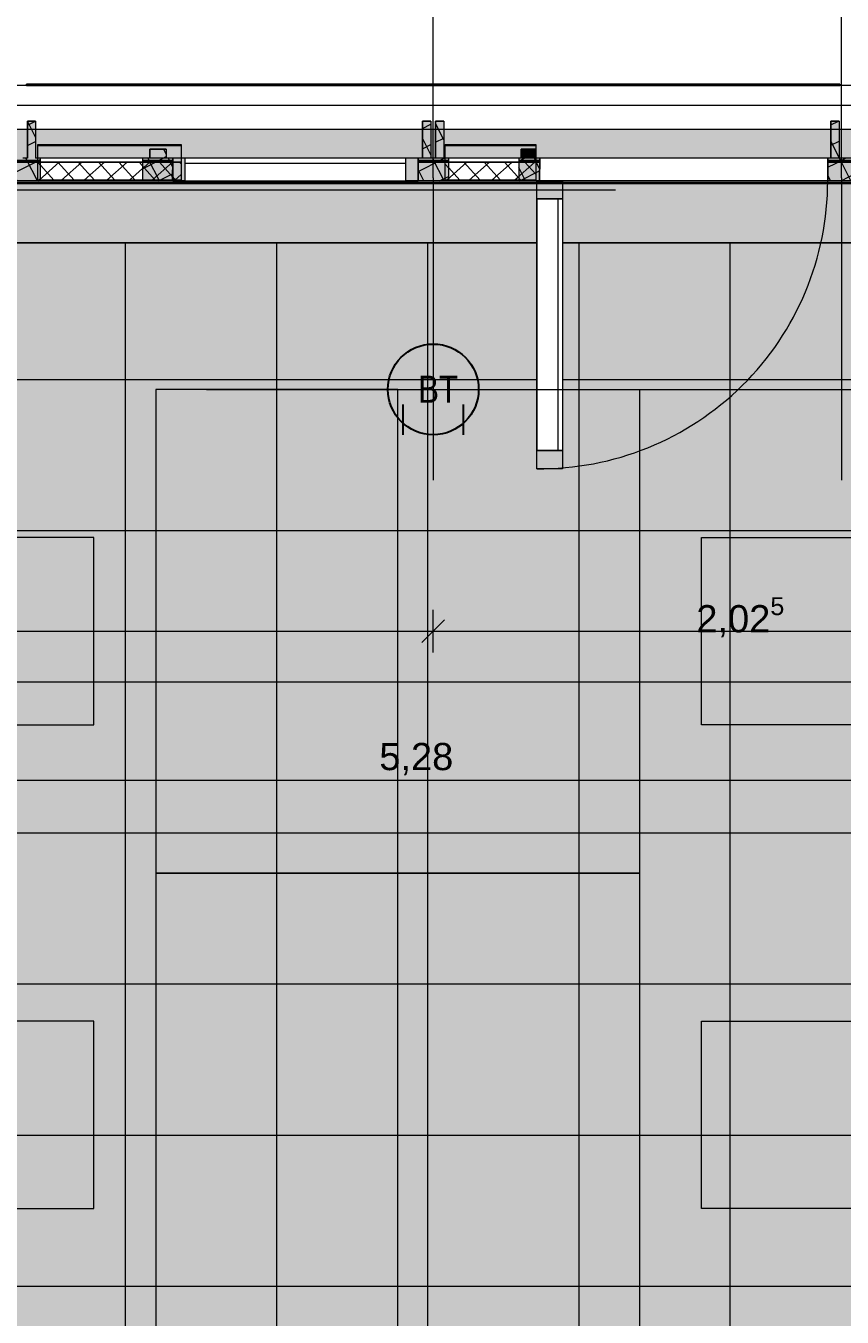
# Model space of a CAD drawing. Header units: metres. Extents: x -22.4 to 53.1, y 133.6 to 157.9.
# Drawn here: x 26.721 to 29.421, y 149.321 to 153.593 of the extents above; entities that cross this region are included whole.
import ezdxf

# ---------------------------------------------------------------- set-up
doc = ezdxf.new("R2010")
doc.units = ezdxf.units.M
doc.header["$MEASUREMENT"] = 0
for name, pattern in [('Achse', [0.0023, 0.0015, -0.0008]), ('Strichlinie_ eng', [0.0023, 0.0015, -0.0008]), ('Strichpunktlinie', [0.006703, 0.003528, -0.001764, 0, -0.001411]), ('Wipeout_Contour', [1, 0, -1])]:
    doc.linetypes.add(name, pattern=pattern)
for name, color, linetype in [('00  Raster', 7, 'Continuous'), ('00  Raster Ausbau', 7, 'Continuous'), ('10  Fassade', 7, 'Continuous'), ('10  Fassade_Deckschraffur', 7, 'Continuous'), ('10  Fassade_Schnittschraffur', 7, 'Continuous'), ('10  Wand Massiv_Deckschraffur', 7, 'Continuous'), ('10  Wand Massiv_Fenster', 7, 'Continuous'), ('20  TGA - Revi+BT', 7, 'Continuous'), ('40 Bemaßung 1_ 50 Bodenspiegel', 7, 'Continuous'), ('Neubau_20  Boden Aufbauten', 7, 'Continuous'), ('Neubau_20  Boden Aufbauten_Deckschraffur', 7, 'Continuous'), ('Neubau_20  Möbel', 7, 'Continuous'), ('Neubau_20  TGA - Revi+BT', 7, 'Continuous')]:
    doc.layers.add(name, color=color, linetype=linetype)
doc.styles.add('ERSTELLTER_STIL_1', font='')
doc.styles.add('ERSTELLTER_STIL_2', font='')
doc.styles.get('ERSTELLTER_STIL_1').set_extended_font_data('Arial')
doc.styles.get('ERSTELLTER_STIL_2').set_extended_font_data('Arial Narrow')
pattern_1 = [(41.86749, (-110.10794, 75.264664), (-0.033370506, 0.037234518), []), (131.86749, (-110.10794, 75.264664), (0.037234518, 0.033370506), [])]
pattern_2 = [(26.86749, (-110.10794, 75.264664), (-0.027115717, 0.053523246), []), (116.86749, (-110.10794, 75.264664), (0.053523246, 0.027115717), [])]

msp = doc.modelspace()

# ---------------------------------------------------------------- hatches: boundary and pattern name
at = {"layer": 'Neubau_20  Boden Aufbauten_Deckschraffur', "linetype": 'Continuous', "lineweight": 0, "true_color": 0xffffff}
h = msp.add_hatch(color=7, dxfattribs=at)
h.paths.add_polyline_path([(-1.5691, 152.8749), (-1.5691, 148.1899), (3.8309, 148.1899), (3.8309, 145.6049), (-1.6666, 145.6049), (-1.6666, 145.3049), (29.4509, 145.3049), (29.4509, 148.8302), (30.6509, 148.8302), (30.6509, 152.1899), (30.5714, 152.1899), (30.5714, 152.5899), (30.7434, 152.5899), (30.7434, 152.8757), (3.7934, 152.8749)])
h.paths.add_polyline_path([(9.1184, 145.6049), (9.1184, 148.1899), (14.6184, 148.1899), (14.6184, 145.6049), (13.0834, 145.6049), (13.0834, 145.7949), (10.6384, 145.7949), (10.6384, 145.6049)], flags=0)
at = {"layer": 'Neubau_20  Boden Aufbauten_Deckschraffur', "linetype": 'Continuous', "lineweight": 18}
h = msp.add_hatch(dxfattribs=at)
h.set_pattern_fill('Verband__Quadrat__50x50__4D', color=6, style=0, pattern_type=2)
h.set_pattern_definition([(8e-13, (15.05054, 148.9226), (0, 0.5), []), (90, (15.05054, 148.9226), (-0.5, 0), [])])
h.paths.add_polyline_path([(-1.5691, 152.8749), (-1.5691, 148.1899), (3.8309, 148.1899), (3.8309, 145.6049), (-1.6666, 145.6049), (-1.6666, 145.3049), (29.4509, 145.3049), (29.4509, 148.8302), (30.6509, 148.8302), (30.6509, 152.1899), (30.5714, 152.1899), (30.5714, 152.5899), (30.7434, 152.5899), (30.7434, 152.8757), (3.7934, 152.8749)])
h.paths.add_polyline_path([(9.1184, 145.6049), (9.1184, 148.1899), (14.6184, 148.1899), (14.6184, 145.6049), (13.0834, 145.6049), (13.0834, 145.7949), (10.6384, 145.7949), (10.6384, 145.6049)], flags=0)

# ---------------------------------------------------------------- linework, layer by layer
at = {"layer": '40 Bemaßung 1_ 50 Bodenspiegel', "color": 7, "linetype": 'Continuous', "lineweight": 13, "ltscale": 1000}
for p, q in [((28.0684, 151.5199), (28.0684, 151.6606)), ((28.1059, 151.6278), (28.0309, 151.5528)), ((24.6934, 151.5903), (28.0684, 151.5903)), ((28.0684, 151.5903), (30.0934, 151.5903)), ((30.6509, 151.0955), (25.3684, 151.0955))]:
    msp.add_line(p, q, dxfattribs=at)
at = {"layer": 'Neubau_20  Boden Aufbauten', "color": 7, "linetype": 'Continuous', "lineweight": 13, "ltscale": 1000, "flags": 128}
msp.add_lwpolyline([(-1.5691, 152.8749), (-1.5691, 148.1899), (3.8309, 148.1899), (3.8309, 145.6049), (-1.6666, 145.6049), (-1.6666, 145.3049), (29.4509, 145.3049), (29.4509, 148.8302), (30.6509, 148.8302), (30.6509, 152.1899), (30.5714, 152.1899), (30.5714, 152.5899), (30.7434, 152.5899), (30.7434, 152.8757), (3.7934, 152.8749)], close=True, dxfattribs=at)
at = {"layer": 'Neubau_20  Möbel', "color": 9, "linetype": 'Continuous', "lineweight": 18, "ltscale": 1000, "flags": 128}
for points in [[(27.9509, 150.7899), (27.9509, 152.3899), (27.1509, 152.3899), (27.1509, 150.7899)], [(26.9459, 151.2799), (26.9459, 151.8999), (26.3559, 151.8999), (26.3559, 151.2799)], [(28.9559, 151.2799), (28.9559, 151.8999), (29.5459, 151.8999), (29.5459, 151.2799)], [(27.9509, 149.1899), (27.9509, 150.7899), (27.1509, 150.7899), (27.1509, 149.1899)], [(27.9509, 149.1899), (27.9509, 150.7899), (28.7509, 150.7899), (28.7509, 149.1899)], [(26.9459, 149.6799), (26.9459, 150.2999), (26.3559, 150.2999), (26.3559, 149.6799)], [(28.9559, 149.6799), (28.9559, 150.2999), (29.5459, 150.2999), (29.5459, 149.6799)]]:
    msp.add_lwpolyline(points, close=True, dxfattribs=at)
at = {"layer": 'Neubau_20  TGA - Revi+BT', "color": 1, "linetype": 'Continuous', "lineweight": 25, "ltscale": 1000}
for p, q in [((27.9684, 152.2399), (27.9684, 152.3399)), ((28.1684, 152.2399), (28.1684, 152.3399))]:
    msp.add_line(p, q, dxfattribs=at)
msp.add_circle((28.0684, 152.3899), 0.15, dxfattribs=at)

# ---------------------------------------------------------------- texts
at = {"layer": '20  TGA - Revi+BT', "color": 1, "linetype": 'Continuous', "lineweight": 25, "insert": (28.1503, 152.3904), "char_height": 0.09, "attachment_point": 6, "rotation": 359.9998, "style": 'ERSTELLTER_STIL_2'}
msp.add_mtext('\\A1;{\\pqr;\\fArial Narrow|b0|i0|c0|p38;BT }', dxfattribs=at)
at = {"layer": '40 Bemaßung 1_ 50 Bodenspiegel', "color": 7, "linetype": 'Continuous', "lineweight": 13, "insert": (28.9387, 151.5599), "char_height": 0.09, "attachment_point": 7, "style": 'ERSTELLTER_STIL_1'}
msp.add_mtext('\\A1;{\\pql;\\fArial|b0|i0|c0|p38;2,02\\fArial|b0|i0|c0|p38;\\A1{\\H.66x;\\S5^  ;}}', dxfattribs=at)
at = {"layer": '40 Bemaßung 1_ 50 Bodenspiegel', "color": 7, "linetype": 'Continuous', "lineweight": 13, "insert": (27.89, 151.1135), "char_height": 0.09, "width": 0.239452, "attachment_point": 7, "style": 'ERSTELLTER_STIL_1'}
msp.add_mtext('\\A1;{\\pql;\\fArial|b0|i0|c0|p38;5,28}', dxfattribs=at)

# ---------------------------------------------------------------- wipeouts: each hides what was drawn before it
at = {"color": 254, "linetype": 'Wipeout_Contour', "lineweight": 0, "ltscale": 621.032677}
msp.add_wipeout([(-8.8716, 153.3959), (-8.8716, 153.3299), (33.1556, 153.3299), (33.1556, 153.3959)], dxfattribs=at).dxf.layer = '10  Fassade_Deckschraffur'

# ---------------------------------------------------------------- next in the draw order: linework, layer by layer
at = {"layer": '10  Fassade', "color": 7, "linetype": 'Continuous', "lineweight": 18, "ltscale": 1000, "flags": 128}
msp.add_lwpolyline([(-8.8716, 153.3959), (33.1556, 153.3959)], dxfattribs=at)

# ---------------------------------------------------------------- next in the draw order: wipeouts: each hides what was drawn before it
at = {"color": 254, "linetype": 'Wipeout_Contour', "lineweight": 0, "ltscale": 620.542959}
msp.add_wipeout([(-8.8716, 153.1481), (33.1556, 153.1481), (33.1556, 153.3299), (-8.8716, 153.3299)], dxfattribs=at).dxf.layer = '10  Fassade_Deckschraffur'
at = {"color": 254, "linetype": 'Wipeout_Contour', "lineweight": 0, "ltscale": 619.490873}
msp.add_wipeout([(-8.8716, 153.0705), (-8.8716, 152.875), (33.1556, 152.875), (33.1556, 153.0705)], dxfattribs=at).dxf.layer = '10  Fassade_Deckschraffur'

# ---------------------------------------------------------------- next in the draw order: hatches: boundary and pattern name
at = {"layer": '10  Fassade', "linetype": 'Continuous', "lineweight": 0, "true_color": 0xffffff}
for points in [[(26.7609, 153.1999), (26.7609, 153.1969), (27.2344, 153.1969), (27.2344, 153.1999)], [(28.1084, 153.1999), (28.1084, 153.1969), (28.4074, 153.1969), (28.4074, 153.1999)]]:
    msp.add_hatch(color=7, dxfattribs=at).paths.add_polyline_path(points)

# ---------------------------------------------------------------- next in the draw order: linework, layer by layer
at = {"layer": '10  Fassade', "color": 7, "linetype": 'Continuous', "lineweight": 13, "ltscale": 1000}
for p, q in [((26.7534, 153.2774), (26.7259, 153.2774)), ((28.0609, 153.2774), (28.0334, 153.2774)), ((28.1034, 153.2774), (28.0759, 153.2774)), ((29.4109, 153.2774), (29.3834, 153.2774)), ((27.1854, 153.1849), (27.1314, 153.1849)), ((28.4074, 153.1849), (28.3594, 153.1849))]:
    msp.add_line(p, q, dxfattribs=at)
at = {"layer": '10  Fassade', "color": 7, "linetype": 'Continuous', "lineweight": 18, "ltscale": 1000, "flags": 128}
for points in [[(-8.8716, 153.3299), (33.1556, 153.3299)], [(-8.8716, 152.875), (33.1556, 152.875)]]:
    msp.add_lwpolyline(points, dxfattribs=at)
at = {"layer": '10  Fassade', "color": 7, "linetype": 'Strichlinie_ eng', "lineweight": 18, "ltscale": 1000, "flags": 128}
for points in [[(26.7259, 153.2774), (26.7534, 153.2774)], [(28.0334, 153.2774), (28.0609, 153.2774)], [(28.0759, 153.2774), (28.1034, 153.2774)], [(29.3834, 153.2774), (29.4109, 153.2774)], [(27.1314, 153.1849), (27.1854, 153.1849)], [(28.3594, 153.1849), (28.4074, 153.1849)]]:
    msp.add_lwpolyline(points, dxfattribs=at)
at = {"layer": '10  Fassade', "color": 7, "linetype": 'Continuous', "lineweight": 18, "ltscale": 1000, "flags": 128}
for points in [[(26.7609, 153.1999), (27.2344, 153.1999), (27.2344, 153.1969), (26.7609, 153.1969)], [(28.1084, 153.1999), (28.4074, 153.1999), (28.4074, 153.1969), (28.1084, 153.1969)]]:
    msp.add_lwpolyline(points, close=True, dxfattribs=at)
at = {"layer": '10  Wand Massiv_Fenster', "color": 7, "linetype": 'Continuous', "lineweight": 13, "ltscale": 1000}
for p, q in [((33.1556, 153.2499), (-8.8716, 153.2499)), ((33.1556, 152.8749), (-8.8716, 152.8749))]:
    msp.add_line(p, q, dxfattribs=at)

# ---------------------------------------------------------------- next in the draw order: wipeouts: each hides what was drawn before it
at = {"color": 254, "linetype": 'Wipeout_Contour', "lineweight": 0, "ltscale": 620.177937}
msp.add_wipeout([(-8.8716, 153.1481), (-8.8716, 153.1451), (33.1556, 153.1451), (33.1556, 153.1481)], dxfattribs=at).dxf.layer = '10  Fassade_Deckschraffur'

# ---------------------------------------------------------------- next in the draw order: wipeouts: each hides what was drawn before it
at = {"color": 254, "linetype": 'Wipeout_Contour', "lineweight": 0, "ltscale": 620.03891}
msp.add_wipeout([(-8.8716, 153.1419), (-8.8716, 153.0809), (33.1556, 153.0809), (33.1556, 153.1419)], dxfattribs=at).dxf.layer = '10  Fassade_Deckschraffur'

# ---------------------------------------------------------------- next in the draw order: linework, layer by layer
at = {"layer": '10  Fassade', "color": 7, "linetype": 'Continuous', "lineweight": 13, "ltscale": 1000}
for p, q in [((26.7259, 153.2774), (26.7259, 153.1549)), ((28.0609, 153.2774), (28.0609, 153.1549)), ((28.0759, 153.2774), (28.0759, 153.1549)), ((29.4109, 153.2774), (29.4109, 153.1549)), ((27.1314, 153.1849), (27.1314, 153.1549)), ((28.0759, 153.1549), (28.0609, 153.1549))]:
    msp.add_line(p, q, dxfattribs=at)
at = {"layer": '10  Fassade', "color": 7, "linetype": 'Strichlinie_ eng', "lineweight": 18, "ltscale": 1000, "flags": 128}
for points in [[(26.7259, 153.1549), (26.7259, 153.2774)], [(26.7534, 153.2774), (26.7534, 153.1549)], [(28.0334, 153.1549), (28.0334, 153.2774)], [(28.0609, 153.2774), (28.0609, 153.1549)], [(28.0759, 153.1549), (28.0759, 153.2774)], [(28.1034, 153.2774), (28.1034, 153.1549)], [(29.3834, 153.1549), (29.3834, 153.2774)], [(29.4109, 153.2774), (29.4109, 153.1549)], [(27.1314, 153.1549), (27.1314, 153.1849)], [(27.1854, 153.1849), (27.1854, 153.1549)], [(28.3594, 153.1549), (28.3594, 153.1849)], [(28.4074, 153.1849), (28.4074, 153.1549)], [(33.1556, 153.1549), (32.5564, 153.1549), (32.1184, 153.1549), (31.0859, 153.1549), (30.7684, 153.1549), (29.8564, 153.1549), (29.4184, 153.1549), (28.3859, 153.1549), (28.0684, 153.1549), (27.1564, 153.1549), (26.7184, 153.1549), (25.6859, 153.1549), (25.3684, 153.1549), (24.4564, 153.1549), (24.0184, 153.1549), (22.9859, 153.1549), (22.6684, 153.1549), (21.7564, 153.1549), (21.3184, 153.1549), (20.2859, 153.1549), (19.9684, 153.1549), (19.0564, 153.1549), (18.6184, 153.1549), (17.5859, 153.1549), (17.2684, 153.1549), (16.3564, 153.1549), (15.9184, 153.1549), (14.8859, 153.1549), (14.5684, 153.1549), (13.6564, 153.1549), (13.2184, 153.1549), (12.1859, 153.1549), (11.8684, 153.1549), (10.9564, 153.1549), (10.5184, 153.1549), (9.4859, 153.1549), (9.1684, 153.1549), (8.2564, 153.1549), (7.8184, 153.1549), (6.7859, 153.1549), (6.4684, 153.1549), (5.5564, 153.1549), (5.1184, 153.1549), (4.0859, 153.1549), (3.7684, 153.1549), (2.8564, 153.1549), (2.4184, 153.1549), (1.3859, 153.1549), (1.0684, 153.1549), (0.1564, 153.1549), (-0.2816, 153.1549), (-1.3141, 153.1549), (-1.6316, 153.1549), (-2.5436, 153.1549), (-2.9816, 153.1549), (-4.0141, 153.1549), (-4.3316, 153.1549), (-5.2436, 153.1549), (-5.6816, 153.1549), (-6.7141, 153.1549), (-7.0316, 153.1549), (-7.9436, 153.1549), (-8.8716, 153.1549)]]:
    msp.add_lwpolyline(points, dxfattribs=at)
at = {"layer": '10  Fassade', "color": 7, "linetype": 'Continuous', "lineweight": 18, "ltscale": 1000, "flags": 128}
for points in [[(-8.8716, 153.1481), (33.1556, 153.1481)], [(-8.8716, 153.1451), (33.1556, 153.1451)], [(-8.8716, 153.1419), (33.1556, 153.1419)]]:
    msp.add_lwpolyline(points, dxfattribs=at)
at = {"layer": '10  Fassade', "color": 7, "linetype": 'Continuous', "lineweight": 13, "ltscale": 1000, "flags": 128}
for points in [[(26.7259, 153.1549), (26.7184, 153.1549), (26.7109, 153.1549)], [(29.4259, 153.1549), (29.4184, 153.1549), (29.4109, 153.1549)]]:
    msp.add_lwpolyline(points, dxfattribs=at)

# ---------------------------------------------------------------- next in the draw order: wipeouts: each hides what was drawn before it
at = {"color": 254, "linetype": 'Wipeout_Contour', "lineweight": 0, "ltscale": 619.908534}
msp.add_wipeout([(-8.8716, 153.0759), (33.1556, 153.0759), (33.1556, 153.0809), (-8.8716, 153.0809)], dxfattribs=at).dxf.layer = '10  Fassade_Deckschraffur'

# ---------------------------------------------------------------- next in the draw order: wipeouts: each hides what was drawn before it
at = {"color": 254, "linetype": 'Wipeout_Contour', "lineweight": 0, "ltscale": 619.88798}
msp.add_wipeout([(-8.8716, 153.0759), (-8.8716, 153.0705), (33.1556, 153.0705), (33.1556, 153.0759)], dxfattribs=at).dxf.layer = '10  Fassade_Deckschraffur'

# ---------------------------------------------------------------- next in the draw order: hatches: boundary and pattern name
at = {"layer": '10  Wand Massiv_Deckschraffur', "linetype": 'Continuous', "lineweight": 0, "true_color": 0xffffff}
msp.add_hatch(color=7, dxfattribs=at).paths.add_polyline_path([(-8.8716, 152.8749), (33.1556, 152.8749), (33.1556, 153.2499), (-8.8716, 153.2499)])

# ---------------------------------------------------------------- next in the draw order: linework, layer by layer
at = {"layer": '00  Raster Ausbau', "color": 251, "linetype": 'Achse', "lineweight": 18, "ltscale": 1000, "true_color": 0x5f5f5f}
for q in [(28.0684, 154.0899), (28.0684, 152.0899)]:
    msp.add_line((28.0684, 153.0899), q, dxfattribs=at)
at = {"layer": '00  Raster Ausbau', "color": 9, "linetype": 'Achse', "lineweight": 18, "ltscale": 1000}
for q in [(29.4184, 154.0899), (29.4184, 152.0899)]:
    msp.add_line((29.4184, 153.0899), q, dxfattribs=at)
at = {"layer": '10  Fassade', "color": 7, "linetype": 'Strichpunktlinie', "lineweight": 13, "ltscale": 1000}
msp.add_line((-8.8716, 153.0499), (33.1556, 153.0499), dxfattribs=at)
at = {"layer": '10  Fassade', "color": 7, "linetype": 'Continuous', "lineweight": 18, "ltscale": 1000, "flags": 128}
for points in [[(-8.8716, 153.0809), (33.1556, 153.0809)], [(-8.8716, 153.0759), (33.1556, 153.0759)], [(-8.8716, 153.0705), (33.1556, 153.0705)]]:
    msp.add_lwpolyline(points, dxfattribs=at)
at = {"layer": '10  Fassade', "color": 7, "linetype": 'Strichlinie_ eng', "lineweight": 18, "ltscale": 1000, "flags": 128}
msp.add_lwpolyline([(33.1556, 153.0799), (32.5564, 153.0799), (32.1184, 153.0799), (31.0859, 153.0799), (30.7684, 153.0799), (29.8564, 153.0799), (29.4184, 153.0799), (28.3859, 153.0799), (28.0684, 153.0799), (27.1564, 153.0799), (26.7184, 153.0799), (25.6859, 153.0799), (25.3684, 153.0799), (24.4564, 153.0799), (24.0184, 153.0799), (22.9859, 153.0799), (22.6684, 153.0799), (21.7564, 153.0799), (21.3184, 153.0799), (20.2859, 153.0799), (19.9684, 153.0799), (19.0564, 153.0799), (18.6184, 153.0799), (17.5859, 153.0799), (17.2684, 153.0799), (16.3564, 153.0799), (15.9184, 153.0799), (14.8859, 153.0799), (14.5684, 153.0799), (13.6564, 153.0799), (13.2184, 153.0799), (12.1859, 153.0799), (11.8684, 153.0799), (10.9564, 153.0799), (10.5184, 153.0799), (9.4859, 153.0799), (9.1684, 153.0799), (8.2564, 153.0799), (7.8184, 153.0799), (6.7859, 153.0799), (6.4684, 153.0799), (5.5564, 153.0799), (5.1184, 153.0799), (4.0859, 153.0799), (3.7684, 153.0799), (2.8564, 153.0799), (2.4184, 153.0799), (1.3859, 153.0799), (1.0684, 153.0799), (0.1564, 153.0799), (-0.2816, 153.0799), (-1.3141, 153.0799), (-1.6316, 153.0799), (-2.5436, 153.0799), (-2.9816, 153.0799), (-4.0141, 153.0799), (-4.3316, 153.0799), (-5.2436, 153.0799), (-5.6816, 153.0799), (-6.7141, 153.0799), (-7.0316, 153.0799), (-7.9436, 153.0799), (-8.8716, 153.0799)], dxfattribs=at)

# ---------------------------------------------------------------- next in the draw order: wipeouts: each hides what was drawn before it
at = {"color": 254, "linetype": 'Wipeout_Contour', "lineweight": 0, "ltscale": 623.801459}
msp.add_wipeout([(29.4134, 153.3959), (29.4134, 153.3999), (26.7234, 153.3999), (26.7234, 153.3959)], dxfattribs=at).dxf.layer = '10  Fassade_Deckschraffur'
at = {"color": 254, "linetype": 'Wipeout_Contour', "lineweight": 0, "ltscale": 621.87855}
msp.add_wipeout([(26.7684, 153.1549), (26.7684, 153.0799), (27.1064, 153.0799), (27.1064, 153.1549)], dxfattribs=at).dxf.layer = '10  Fassade_Deckschraffur'
at = {"color": 254, "linetype": 'Wipeout_Contour', "lineweight": 0, "ltscale": 622.353199}
msp.add_wipeout([(27.2064, 153.1549), (27.2064, 153.0799), (28.0184, 153.0799), (28.0184, 153.1549)], dxfattribs=at).dxf.layer = '10  Fassade_Deckschraffur'
at = {"color": 254, "linetype": 'Wipeout_Contour', "lineweight": 0, "ltscale": 622.798683}
msp.add_wipeout([(28.3514, 153.1549), (28.1184, 153.1549), (28.1184, 153.0799), (28.3514, 153.0799)], dxfattribs=at).dxf.layer = '10  Fassade_Deckschraffur'
at = {"color": 254, "linetype": 'Wipeout_Contour', "lineweight": 0, "ltscale": 623.286114}
msp.add_wipeout([(28.4204, 153.1549), (28.4204, 153.0799), (29.3734, 153.0799), (29.3734, 153.1549)], dxfattribs=at).dxf.layer = '10  Fassade_Deckschraffur'
at = {"color": 254, "linetype": 'Wipeout_Contour', "lineweight": 0, "ltscale": 620.936281}
msp.add_wipeout([(28.4956, 153.0199), (28.4106, 153.0199), (28.4106, 152.1873), (28.4956, 152.1873)], dxfattribs=at).dxf.layer = '10  Fassade_Schnittschraffur'

# ---------------------------------------------------------------- next in the draw order: hatches: boundary and pattern name
at = {"layer": '10  Fassade', "linetype": 'Continuous', "lineweight": 13, "true_color": 0x000100}
h = msp.add_hatch(dxfattribs=at)
h.set_pattern_fill('Dämmung__hart_2_0001', color=98, style=0, pattern_type=2)
h.set_pattern_definition(pattern_1)
h.paths.add_polyline_path([(26.7609, 153.1419), (26.7609, 153.0819), (27.2344, 153.0819), (27.2344, 153.1419)])
h = msp.add_hatch(dxfattribs=at)
h.set_pattern_fill('Dämmung__hart_2_0001', color=98, style=0, pattern_type=2)
h.set_pattern_definition(pattern_1)
h.paths.add_polyline_path([(28.1084, 153.1419), (28.1084, 153.0819), (28.4074, 153.0819), (28.4074, 153.1419)])
at = {"layer": '10  Fassade', "linetype": 'Continuous', "lineweight": 0, "true_color": 0xffffff}
for points in [[(26.7609, 153.0819), (26.7609, 153.0799), (27.2344, 153.0799), (27.2344, 153.0819)], [(28.1084, 153.0819), (28.1084, 153.0799), (28.4074, 153.0799), (28.4074, 153.0819)]]:
    msp.add_hatch(color=7, dxfattribs=at).paths.add_polyline_path(points)
at = {"layer": '10  Fassade_Schnittschraffur', "linetype": 'Continuous', "lineweight": 0, "true_color": 0xffffff}
for points in [[(26.7534, 153.1549), (26.7534, 153.2774), (26.7259, 153.2774), (26.7259, 153.1549)], [(28.0334, 153.2774), (28.0334, 153.1549), (28.0609, 153.1549), (28.0609, 153.2774)], [(28.1034, 153.2774), (28.0759, 153.2774), (28.0759, 153.1549), (28.1034, 153.1549)], [(29.3834, 153.2774), (29.3834, 153.1549), (29.4109, 153.1549), (29.4109, 153.2774)], [(27.1854, 153.1849), (27.1314, 153.1849), (27.1314, 153.1549), (27.1854, 153.1549)], [(28.4074, 153.1549), (28.4074, 153.1849), (28.3594, 153.1849), (28.3594, 153.1549)], [(26.7259, 153.1549), (26.7184, 153.1549), (26.7109, 153.1549), (26.6834, 153.1549), (26.6734, 153.1549), (26.6734, 153.0799), (26.7684, 153.0799), (26.7684, 153.1549)], [(27.2064, 153.1549), (27.1854, 153.1549), (27.1314, 153.1549), (27.1064, 153.1549), (27.1064, 153.0799), (27.2064, 153.0799)], [(27.2064, 153.1549), (27.2064, 153.0799), (27.2066, 153.1549)], [(28.0182, 153.1549), (28.0182, 153.0799), (28.0184, 153.1549)], [(28.1184, 153.1549), (28.1034, 153.1549), (28.0759, 153.1549), (28.0609, 153.1549), (28.0334, 153.1549), (28.0184, 153.1549), (28.0184, 153.0799), (28.1184, 153.0799)], [(28.4204, 153.1549), (28.4074, 153.1549), (28.3594, 153.1549), (28.3514, 153.1549), (28.3514, 153.0799), (28.4204, 153.0799)], [(28.4204, 153.1549), (28.4204, 153.0799), (28.4206, 153.1549)], [(29.3732, 153.1549), (29.3732, 153.0799), (29.3734, 153.1549)], [(29.4259, 153.1549), (29.4184, 153.1549), (29.4109, 153.1549), (29.3834, 153.1549), (29.3734, 153.1549), (29.3734, 153.0799), (29.4684, 153.0799), (29.4684, 153.1549)], [(28.4956, 153.0799), (28.4106, 153.0799), (28.4106, 153.0199), (28.4956, 153.0199)], [(28.4956, 152.1873), (28.4106, 152.1873), (28.4106, 152.1273), (28.4956, 152.1273)]]:
    msp.add_hatch(color=7, dxfattribs=at).paths.add_polyline_path(points)
at = {"layer": '10  Fassade_Schnittschraffur', "linetype": 'Continuous', "lineweight": 13, "true_color": 0x000100}
h = msp.add_hatch(dxfattribs=at)
h.set_pattern_fill('Dämmung__hart_1_0001', color=98, style=0, pattern_type=2)
h.set_pattern_definition(pattern_2)
h.paths.add_polyline_path([(26.7534, 153.1549), (26.7534, 153.2774), (26.7259, 153.2774), (26.7259, 153.1549)])
h = msp.add_hatch(dxfattribs=at)
h.set_pattern_fill('Dämmung__hart_1_0001', color=98, style=0, pattern_type=2)
h.set_pattern_definition(pattern_2)
h.paths.add_polyline_path([(28.0334, 153.2774), (28.0334, 153.1549), (28.0609, 153.1549), (28.0609, 153.2774)])
h = msp.add_hatch(dxfattribs=at)
h.set_pattern_fill('Dämmung__hart_1_0001', color=98, style=0, pattern_type=2)
h.set_pattern_definition(pattern_2)
h.paths.add_polyline_path([(28.1034, 153.2774), (28.0759, 153.2774), (28.0759, 153.1549), (28.1034, 153.1549)])
h = msp.add_hatch(dxfattribs=at)
h.set_pattern_fill('Dämmung__hart_1_0001', color=98, style=0, pattern_type=2)
h.set_pattern_definition(pattern_2)
h.paths.add_polyline_path([(29.3834, 153.2774), (29.3834, 153.1549), (29.4109, 153.1549), (29.4109, 153.2774)])
h = msp.add_hatch(dxfattribs=at)
h.set_pattern_fill('Dämmung__hart_1_0001', color=98, style=0, pattern_type=2)
h.set_pattern_definition(pattern_2)
h.paths.add_polyline_path([(27.1854, 153.1849), (27.1314, 153.1849), (27.1314, 153.1549), (27.1854, 153.1549)])
h = msp.add_hatch(dxfattribs=at)
h.set_pattern_fill('Dämmung__hart_1_0001', color=98, style=0, pattern_type=2)
h.set_pattern_definition(pattern_2)
h.paths.add_polyline_path([(28.4074, 153.1549), (28.4074, 153.1849), (28.3594, 153.1849), (28.3594, 153.1549)])
h = msp.add_hatch(dxfattribs=at)
h.set_pattern_fill('Dämmung__hart_1_0001', color=98, style=0, pattern_type=2)
h.set_pattern_definition(pattern_2)
h.paths.add_polyline_path([(26.7259, 153.1549), (26.7184, 153.1549), (26.7109, 153.1549), (26.6834, 153.1549), (26.6734, 153.1549), (26.6734, 153.0799), (26.7684, 153.0799), (26.7684, 153.1549)])
h = msp.add_hatch(dxfattribs=at)
h.set_pattern_fill('Dämmung__hart_1_0001', color=98, style=0, pattern_type=2)
h.set_pattern_definition(pattern_2)
h.paths.add_polyline_path([(27.2064, 153.1549), (27.1854, 153.1549), (27.1314, 153.1549), (27.1064, 153.1549), (27.1064, 153.0799), (27.2064, 153.0799)])
h = msp.add_hatch(dxfattribs=at)
h.set_pattern_fill('Dämmung__hart_1_0001', color=98, style=0, pattern_type=2)
h.set_pattern_definition(pattern_2)
h.paths.add_polyline_path([(28.1184, 153.1549), (28.1034, 153.1549), (28.0759, 153.1549), (28.0609, 153.1549), (28.0334, 153.1549), (28.0184, 153.1549), (28.0184, 153.0799), (28.1184, 153.0799)])
h = msp.add_hatch(dxfattribs=at)
h.set_pattern_fill('Dämmung__hart_1_0001', color=98, style=0, pattern_type=2)
h.set_pattern_definition(pattern_2)
h.paths.add_polyline_path([(28.4204, 153.1549), (28.4074, 153.1549), (28.3594, 153.1549), (28.3514, 153.1549), (28.3514, 153.0799), (28.4204, 153.0799)])
h = msp.add_hatch(dxfattribs=at)
h.set_pattern_fill('Dämmung__hart_1_0001', color=98, style=0, pattern_type=2)
h.set_pattern_definition(pattern_2)
h.paths.add_polyline_path([(29.4259, 153.1549), (29.4184, 153.1549), (29.4109, 153.1549), (29.3834, 153.1549), (29.3734, 153.1549), (29.3734, 153.0799), (29.4684, 153.0799), (29.4684, 153.1549)])

# ---------------------------------------------------------------- next in the draw order: linework, layer by layer
at = {"layer": '00  Raster', "color": 7, "linetype": 'Strichpunktlinie', "lineweight": 13, "ltscale": 1000}
msp.add_line((-20.302, 152.3899), (33.1556, 152.3899), dxfattribs=at)
at = {"layer": '10  Fassade', "color": 7, "linetype": 'Continuous', "lineweight": 13, "ltscale": 1000}
for p, q in [((26.7534, 153.2774), (26.7534, 153.1549)), ((28.0334, 153.2774), (28.0334, 153.1549)), ((28.1034, 153.2774), (28.1034, 153.1549)), ((29.3834, 153.2774), (29.3834, 153.1549)), ((27.1854, 153.1849), (27.1854, 153.1549)), ((28.3594, 153.1849), (28.3594, 153.1549)), ((28.4074, 153.1849), (28.4074, 153.1549)), ((26.7684, 153.1549), (26.7534, 153.1549)), ((26.7684, 153.1549), (26.7684, 153.0799)), ((27.1064, 153.1549), (27.1064, 153.0799)), ((27.1314, 153.1549), (27.1064, 153.1549)), ((27.2064, 153.1549), (27.1854, 153.1549)), ((27.2064, 153.1549), (27.2064, 153.0799)), ((28.0334, 153.1549), (28.0184, 153.1549)), ((28.0184, 153.1549), (28.0184, 153.0799)), ((28.1184, 153.1549), (28.1034, 153.1549)), ((28.1184, 153.1549), (28.1184, 153.0799)), ((28.3594, 153.1549), (28.3514, 153.1549)), ((28.3514, 153.1549), (28.3514, 153.0799)), ((28.4204, 153.1549), (28.4074, 153.1549)), ((28.4204, 153.1549), (28.4204, 153.0799)), ((29.3834, 153.1549), (29.3734, 153.1549)), ((29.3734, 153.1549), (29.3734, 153.0799)), ((26.7684, 153.0799), (26.6734, 153.0799)), ((27.2064, 153.0799), (27.1064, 153.0799)), ((28.1184, 153.0799), (28.0184, 153.0799)), ((28.4204, 153.0799), (28.3514, 153.0799)), ((29.4684, 153.0799), (29.3734, 153.0799))]:
    msp.add_line(p, q, dxfattribs=at)
at = {"layer": '10  Fassade', "color": 7, "linetype": 'Continuous', "lineweight": 18, "ltscale": 1000}
for p, q in [((28.4106, 153.0199), (28.4106, 152.1873)), ((28.4806, 153.0199), (28.4806, 152.1873)), ((28.4956, 153.0199), (28.4956, 152.1873))]:
    msp.add_line(p, q, dxfattribs=at)
at = {"layer": '10  Fassade', "color": 7, "linetype": 'Continuous', "lineweight": 25, "ltscale": 1000, "flags": 128}
for points in [[(26.7234, 153.3999), (29.4134, 153.3999)], [(26.7234, 153.3999), (26.7234, 153.3959)], [(26.7234, 153.3959), (29.4134, 153.3959)], [(29.4134, 153.3999), (29.4134, 153.3959)]]:
    msp.add_lwpolyline(points, dxfattribs=at)
at = {"layer": '10  Fassade', "color": 7, "linetype": 'Continuous', "lineweight": 18, "ltscale": 1000, "flags": 128}
for points in [[(26.7609, 153.1969), (27.2344, 153.1969), (27.2344, 153.1419), (26.7609, 153.1419)], [(28.1084, 153.1969), (28.4074, 153.1969), (28.4074, 153.1419), (28.1084, 153.1419)], [(26.7609, 153.1419), (27.2344, 153.1419), (27.2344, 153.0819), (26.7609, 153.0819)], [(27.2064, 153.0799), (27.2066, 153.1549)], [(28.0184, 153.1549), (28.0182, 153.0799)], [(28.1084, 153.1419), (28.4074, 153.1419), (28.4074, 153.0819), (28.1084, 153.0819)], [(28.4204, 153.0799), (28.4206, 153.1549)], [(29.3734, 153.1549), (29.3732, 153.0799)], [(26.7609, 153.0819), (27.2344, 153.0819), (27.2344, 153.0799), (26.7609, 153.0799)], [(28.1084, 153.0819), (28.4074, 153.0819), (28.4074, 153.0799), (28.1084, 153.0799)], [(28.4956, 153.0799), (28.4956, 153.0199), (28.4106, 153.0199), (28.4106, 153.0799)], [(28.4956, 153.0199), (28.4956, 152.1873), (28.4106, 152.1873), (28.4106, 153.0199)], [(28.4956, 152.1873), (28.4956, 152.1273), (28.4106, 152.1273), (28.4106, 152.1873)]]:
    msp.add_lwpolyline(points, close=True, dxfattribs=at)
for points in [[(27.1064, 153.1549), (26.7684, 153.1549)], [(28.0184, 153.1549), (27.2064, 153.1549)], [(28.3514, 153.1549), (28.1184, 153.1549)], [(29.3734, 153.1549), (28.4204, 153.1549)], [(27.1064, 153.0799), (26.7684, 153.0799)], [(28.0184, 153.0799), (27.2064, 153.0799)], [(28.3514, 153.0799), (28.1184, 153.0799)], [(29.3734, 153.0799), (28.4204, 153.0799)]]:
    msp.add_lwpolyline(points, dxfattribs=at)
at = {"layer": '10  Fassade', "color": 7, "linetype": 'Continuous', "lineweight": 13, "ltscale": 1000}
msp.add_arc((28.4206, 153.0799), 0.9526, 269.3986, 0, dxfattribs=at)
at = {"layer": 'Neubau_20  Möbel', "color": 9, "linetype": 'Continuous', "lineweight": 18, "ltscale": 1000, "flags": 128}
msp.add_lwpolyline([(27.9509, 150.7899), (27.9509, 152.3899), (28.7509, 152.3899), (28.7509, 150.7899)], close=True, dxfattribs=at)

# ---------------------------------------------------------------- next in the draw order: wipeouts: each hides what was drawn before it
at = {"color": 254, "linetype": 'Wipeout_Contour', "lineweight": 0, "ltscale": 622.352896}
msp.add_wipeout([(27.2476, 153.1549), (27.2476, 153.0799), (27.9772, 153.0799), (27.9772, 153.1549)], dxfattribs=at).dxf.layer = '10  Fassade_Deckschraffur'

# ---------------------------------------------------------------- next in the draw order: hatches: boundary and pattern name
at = {"layer": '10  Fassade_Schnittschraffur', "linetype": 'Continuous', "lineweight": 0, "true_color": 0xffffff}
for points in [[(27.2066, 153.0799), (27.2476, 153.0799), (27.2476, 153.1549), (27.2066, 153.1549)], [(28.0182, 153.1549), (27.9772, 153.1549), (27.9772, 153.0799), (28.0182, 153.0799)]]:
    msp.add_hatch(color=7, dxfattribs=at).paths.add_polyline_path(points)

# ---------------------------------------------------------------- next in the draw order: linework, layer by layer
at = {"layer": '10  Fassade', "color": 7, "linetype": 'Continuous', "lineweight": 18, "ltscale": 1000}
for p, q in [((27.9772, 153.1549), (27.2476, 153.1549)), ((27.2476, 153.1379), (27.9772, 153.1379)), ((27.2476, 153.0799), (27.9772, 153.0799))]:
    msp.add_line(p, q, dxfattribs=at)
at = {"layer": '10  Fassade', "color": 7, "linetype": 'Continuous', "lineweight": 18, "ltscale": 1000, "flags": 128}
for points in [[(27.2066, 153.0799), (27.2476, 153.0799), (27.2476, 153.1549), (27.2066, 153.1549)], [(28.0182, 153.1549), (27.9772, 153.1549), (27.9772, 153.0799), (28.0182, 153.0799)]]:
    msp.add_lwpolyline(points, close=True, dxfattribs=at)

doc.saveas('drawing.dxf')
